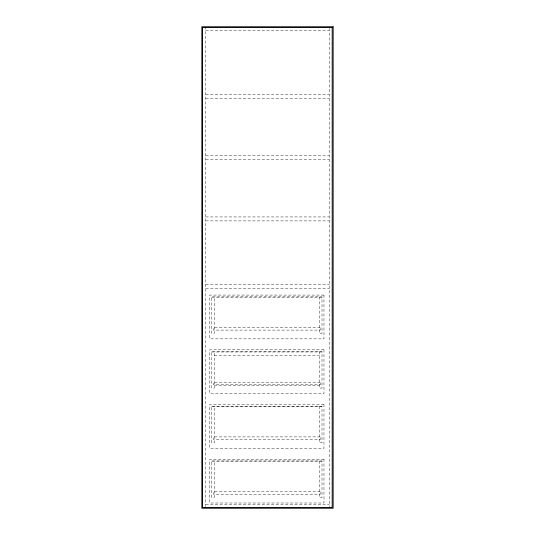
<?xml version="1.0" encoding="UTF-8"?>
<svg xmlns="http://www.w3.org/2000/svg" width="535" height="535" viewBox="0 0 535 535"><rect width="100%" height="100%" fill="white"/><g stroke="black" fill="none" stroke-linecap="round" stroke-linejoin="round"><path stroke-width="0.4" stroke-dasharray="2.67 2.01" d="M205.781 30.689L329.219 30.689M205.781 94.381L329.219 94.381M205.781 98.32L329.219 98.32M205.781 155.658L329.219 155.658M205.781 159.597L329.219 159.597M205.781 216.942L329.219 216.942M205.781 220.881L329.219 220.881M205.781 284.787L329.219 284.787M205.781 288.733L329.219 288.733M211.693 297.266L321.996 297.266M211.693 351.983L321.996 351.983M214.314 355.267L319.368 355.267M214.314 385.467L319.368 385.467M211.693 406.7L321.996 406.7M211.693 461.11L321.996 461.11M205.781 504.311L329.219 504.311M329.219 28.328L329.219 506.672M319.368 296.825L319.368 333.379L321.996 333.379L321.996 296.825L211.693 296.825L211.693 333.379L214.314 333.379L214.314 296.825M319.368 351.542L319.368 388.096L321.996 388.096L321.996 351.542L211.693 351.542L211.693 388.096L214.314 388.096L214.314 351.542M319.368 406.259L319.368 442.813L321.996 442.813L321.996 406.259L211.693 406.259L211.693 442.813L214.314 442.813L214.314 406.259M319.368 460.976L319.368 497.523L321.996 497.523L321.996 460.976L211.693 460.976L211.693 497.523L214.314 497.523L214.314 460.976M205.781 26.75L205.781 506.672M323.969 295.079L209.72 295.079L209.72 338.849L323.969 338.849L323.969 295.079M320.244 327.467L213.438 327.467L213.438 330.095L320.244 330.095L320.244 327.467M323.969 349.79L209.72 349.79L209.72 393.566L323.969 393.566L323.969 349.79M320.244 382.184L213.438 382.184L213.438 384.812L320.244 384.812L320.244 382.184M323.969 404.507L209.72 404.507L209.72 448.283L323.969 448.283L323.969 404.507M320.244 436.901L213.438 436.901L213.438 439.529L320.244 439.529L320.244 436.901M323.969 459.224L209.72 459.224L209.72 503L323.969 503L323.969 459.224M320.244 491.618L213.438 491.618L213.438 494.24L320.244 494.24L320.244 491.618"/><path stroke-width="0.8" d="M333.158 26.75L201.842 26.75L201.842 508.25L333.158 508.25L333.158 26.75M332.175 27.405L202.498 27.405L202.498 507.595L332.175 507.595L332.175 27.405"/></g></svg>
